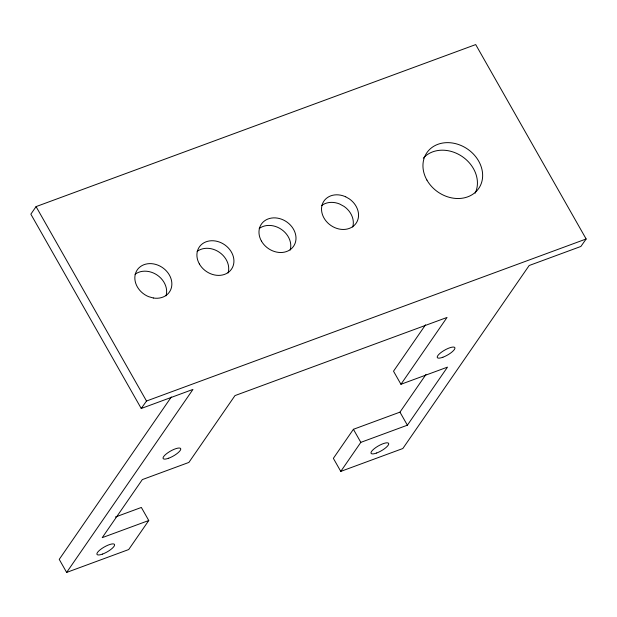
<?xml version="1.0" encoding="UTF-8"?>
<svg xmlns="http://www.w3.org/2000/svg" width="617" height="617" viewBox="0 0 617 617"><rect width="100%" height="100%" fill="white"/><g stroke="black" fill="none" stroke-linecap="round" stroke-linejoin="round"><path stroke-width="0.93" d="M425.977 374.457L399.963 412.141L353.41 429.301L333.365 458.346L340.777 471.396L402.839 448.52L529.162 265.518L580.882 246.453L586.15 238.987L475.707 44.578L36.064 206.61L30.85 214.161L141.239 408.485L192.967 389.42L66.644 572.422L59.232 559.38L171.333 396.97M115.387 517.023L141.347 507.452L148.766 520.509L128.706 549.546L66.644 572.422M425.529 324.827L393.515 371.203L400.942 384.283L447.495 367.123L407.382 425.198L360.829 442.358L340.777 471.396M400.942 384.283L447.047 317.439L234.977 395.597L188.879 462.434L142.326 479.594L102.214 537.669L148.766 520.509M141.239 408.485L146.507 401.019L586.15 238.987M399.963 412.141L407.382 425.198M353.41 429.301L360.829 442.358M36.064 206.61L146.507 401.019M423.308 158.145A31.498 26.091 34.6 0 1 462.087 156.448A31.498 26.091 34.6 0 1 475.159 193.175M321.735 205.484A19.528 16.173 34.6 0 1 339.62 203.996L344.085 206.425A19.528 16.173 34.6 0 1 352.7 227.033M259.186 228.537A19.528 16.173 34.6 0 1 281.529 229.478A19.528 16.173 34.6 0 1 290.152 250.086M197.116 251.412A19.528 16.173 34.6 0 1 219.467 252.353A19.528 16.173 34.6 0 1 228.089 272.961M135.054 274.287A19.528 16.173 34.6 0 1 157.397 275.228A19.528 16.173 34.6 0 1 166.019 295.828M153.348 298.003L148.558 296.638A19.528 16.173 34.6 0 1 139.172 267.655A19.528 16.173 34.6 0 1 170.13 276.47A19.528 16.173 34.6 0 1 153.348 298.003M345.651 196.769L344.834 196.437A19.528 16.173 34.6 0 0 321.804 212.117A19.528 16.173 34.6 0 0 350.649 227.85A19.528 16.173 34.6 0 0 349.299 198.875L345.651 196.769M426.933 180.11A31.498 26.091 34.6 0 0 478.645 188.571A31.498 26.091 34.6 0 0 452.793 143.067A31.498 26.091 34.6 0 0 426.933 180.11M261.454 241.1A19.528 16.173 34.6 0 0 293.515 246.345A19.528 16.173 34.6 0 0 277.488 218.125A19.528 16.173 34.6 0 0 261.454 241.1M199.384 263.976A19.528 16.173 34.6 0 0 231.452 269.213A19.528 16.173 34.6 0 0 215.426 241A19.528 16.173 34.6 0 0 199.384 263.976M168.696 458.215A10.08 2.846 -29.6 0 0 180.673 448.605A10.08 2.846 -29.6 0 0 166.335 453.888A10.08 2.846 -29.6 0 0 168.696 458.215M442.867 357.251A10.08 2.846 -29.6 0 0 454.845 347.633A10.08 2.846 -29.6 0 0 440.515 352.916A10.08 2.846 -29.6 0 0 442.867 357.251M102.53 554.081A10.08 2.846 -29.6 0 0 114.507 544.472A10.08 2.846 -29.6 0 0 100.178 549.755A10.08 2.846 -29.6 0 0 102.53 554.081M376.64 453.009A10.08 2.846 -29.6 0 0 388.625 443.399A10.08 2.846 -29.6 0 0 374.288 448.675A10.08 2.846 -29.6 0 0 376.64 453.009"/></g></svg>
